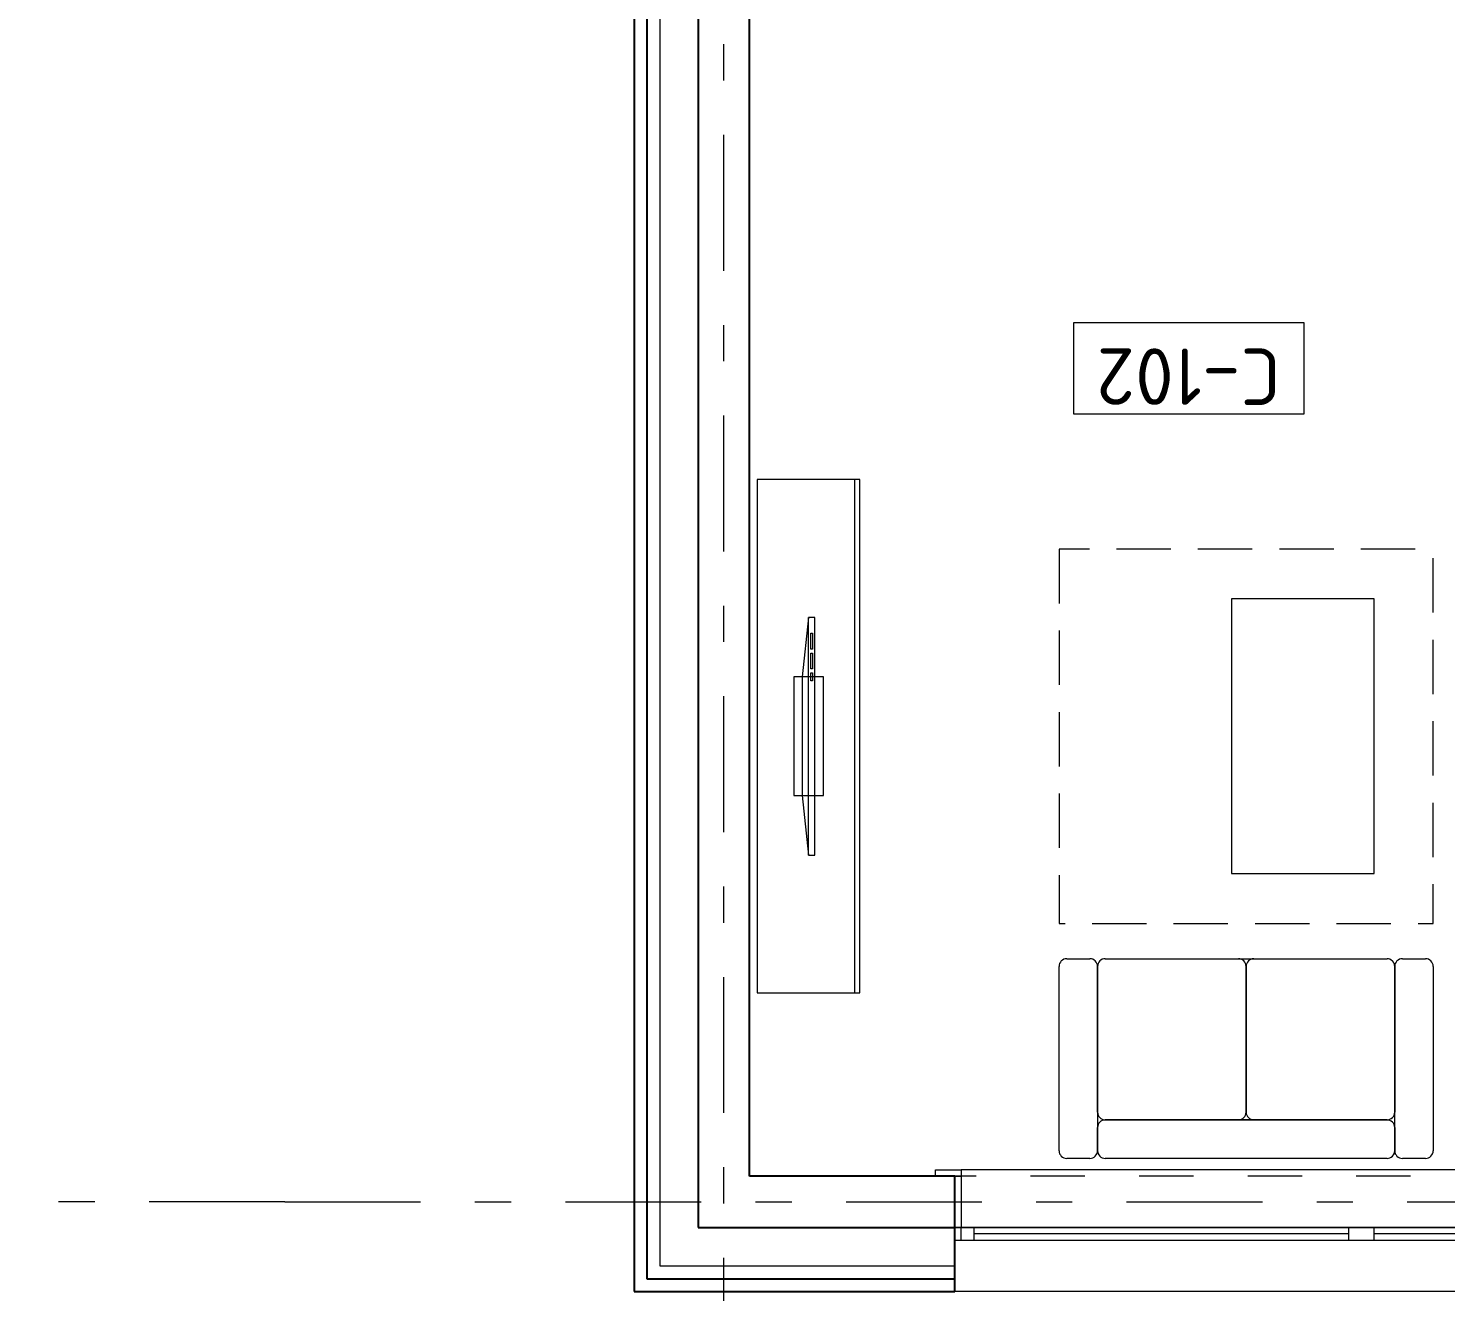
# Model space of a CAD drawing. Header units: millimetres. Extents: x 18162 to 3540582, y 72188 to 247925.
# Drawn here: x 336733 to 342257, y 78296 to 83217 of the extents above; entities that cross this region are included whole.
import ezdxf
from ezdxf.enums import TextEntityAlignment as Align

# ---------------------------------------------------------------- set-up
doc = ezdxf.new("R2010")
doc.units = ezdxf.units.MM
doc.header["$MEASUREMENT"] = 0
doc.set_wipeout_variables(frame=1)
for name, pattern in [('Dashed', [423.333333, 211.666667, -211.666667]), ('Double Dashed', [1093.611073, 529.166651, -211.666656, 141.111112, -211.666656]), ('Hidden Line', [317.5, 211.666667, -105.833333]), ('Wipeout_Contour', [1000, 0, -1000])]:
    doc.linetypes.add(name, pattern=pattern)
for name, color, linetype in [('Archicad Windows', 7, 'Continuous'), ('Archicad Zone Stamps', 7, 'Continuous'), ('Interior - Furniture', 7, 'Continuous'), ('Model Unit - Zone A', 7, 'Continuous'), ('Structural - Bearing', 7, 'Continuous'), ('Structural - Grid', 7, 'Continuous')]:
    doc.layers.add(name, color=color, linetype=linetype)
doc.styles.add('GENERATED_STYLE_2', font='')
doc.styles.add('GENERATED_STYLE_3', font='', dxfattribs={"width": 0.8})
doc.styles.get('GENERATED_STYLE_2').set_extended_font_data('ISOCPEUR MON')
doc.styles.get('GENERATED_STYLE_3').set_extended_font_data('ISOCPEUR MON')

# ---------------------------------------------------------------- blocks, each defined once
blk = doc.blocks.new('Carpet 27[30]_3', base_point=(340750.3, 79730.2))
at = {"layer": 'Interior - Furniture', "color": 7, "linetype": 'Hidden Line', "lineweight": 5, "flags": 128}
blk.add_lwpolyline([(340750.3, 81188.5), (340750.3, 79730.2), (342208.6, 79730.2), (342208.6, 81188.5)], close=True, dxfattribs=at)
blk = doc.blocks.new('Зочны өрөө_ гал тогоо_C-102_26_3', base_point=(341256.1, 81892.3))
at = {"layer": 'Archicad Zone Stamps', "color": 7, "linetype": 'Continuous', "lineweight": 5}
for p, q in [((341706.1, 82069.7), (340806.1, 82069.7)), ((340806.1, 82069.7), (340806.1, 81714.9)), ((341706.1, 81714.9), (341706.1, 82069.7)), ((340806.1, 81714.9), (341706.1, 81714.9))]:
    blk.add_line(p, q, dxfattribs=at)
at = {"layer": 'Archicad Zone Stamps', "color": 7, "lineweight": 5, "style": 'GENERATED_STYLE_2'}
for tag, p in [('DUMMY_861', (340893.8, 81750.4)), ('ROOM_NUMBER', (341256.1, 81750.4))]:
    blk.add_attdef(tag, text='', height=220, rotation=180, dxfattribs=at).set_placement(p, align=Align.TOP_CENTER)
blk = doc.blocks.new('Window with Sidelight 27[27]_3', base_point=(318570.5, 0))
at = {"layer": 'Archicad Windows', "color": 7, "linetype": 'Continuous', "lineweight": 13}
for p, q in [((340269, 78745.7), (340269, 78770.7)), ((340269, 78770.7), (340369, 78770.7)), ((340369, 78745.7), (340269, 78745.7)), ((340344, 78745.7), (340269, 78745.7)), ((340344, 78745.7), (340269, 78745.7)), ((340344, 78545.7), (340344, 78745.7)), ((340344, 78745.7), (340369, 78745.7)), ((340344, 78545.7), (340344, 78745.7)), ((340344, 78545.7), (340344, 78745.7)), ((342519, 78770.7), (340369, 78770.7)), ((340369, 78770.7), (340369, 78745.7)), ((340369, 78745.7), (340369, 78545.7)), ((342519, 78770.7), (342619, 78770.7)), ((342519, 78745.7), (342519, 78770.7)), ((342519, 78545.7), (342519, 78745.7)), ((342519, 78745.7), (342544, 78745.7)), ((342619, 78745.7), (342519, 78745.7)), ((342544, 78745.7), (342544, 78545.7)), ((342544, 78545.7), (342544, 78745.7)), ((342544, 78545.7), (342544, 78745.7)), ((342544, 78745.7), (342619, 78745.7)), ((342544, 78745.7), (342619, 78745.7)), ((342619, 78770.7), (342619, 78745.7)), ((340369, 78545.7), (340344, 78545.7)), ((340369, 78545.7), (340344, 78545.7)), ((340344, 78495.7), (340344, 78545.7)), ((340344, 78495.7), (340344, 78545.7)), ((340419, 78545.7), (340369, 78545.7)), ((340369, 78495.7), (340369, 78545.7)), ((340419, 78495.7), (340419, 78545.7)), ((341879, 78545.7), (340419, 78545.7)), ((341879, 78520.7), (340419, 78520.7)), ((341929, 78545.7), (341879, 78545.7)), ((341879, 78545.7), (341879, 78495.7)), ((341979, 78545.7), (341929, 78545.7)), ((341979, 78495.7), (341979, 78545.7)), ((342469, 78545.7), (341979, 78545.7)), ((342469, 78520.7), (341979, 78520.7)), ((342519, 78545.7), (342469, 78545.7)), ((342469, 78545.7), (342469, 78495.7)), ((342544, 78545.7), (342519, 78545.7)), ((342544, 78545.7), (342519, 78545.7)), ((342519, 78495.7), (342519, 78545.7)), ((342544, 78495.7), (342544, 78545.7)), ((342544, 78495.7), (342544, 78545.7)), ((340344, 78495.7), (340369, 78495.7)), ((340344, 78395.7), (340344, 78495.7)), ((340369, 78495.7), (340419, 78495.7)), ((340419, 78495.7), (341879, 78495.7)), ((341879, 78495.7), (341929, 78495.7)), ((341929, 78495.7), (341979, 78495.7)), ((341979, 78495.7), (342469, 78495.7)), ((342469, 78495.7), (342519, 78495.7)), ((342519, 78495.7), (342544, 78495.7)), ((342544, 78395.7), (342544, 78495.7)), ((340344, 78345.7), (340344, 78395.7)), ((342544, 78345.7), (342544, 78395.7)), ((340344, 78295.7), (340344, 78345.7)), ((342544, 78295.7), (342544, 78345.7)), ((342544, 78295.7), (340344, 78295.7))]:
    blk.add_line(p, q, dxfattribs=at)
at = {"layer": 'Archicad Windows', "color": 7, "linetype": 'Dashed', "lineweight": 13}
blk.add_line((342544, 78745.7), (340344, 78745.7), dxfattribs=at)
blk = doc.blocks.new('Coffee Table 04 27[134]_3', base_point=(341422.7, 79924.6))
at = {"layer": 'Interior - Furniture', "color": 7, "linetype": 'Continuous', "lineweight": 5, "flags": 128}
blk.add_lwpolyline([(341422.7, 79924.6), (341979.1, 79924.6), (341979.1, 80994.1), (341422.7, 80994.1)], close=True, dxfattribs=at)
blk = doc.blocks.new('Sofa 01 27[136]_3', base_point=(340750.3, 78814.8))
at = {"layer": 'Interior - Furniture', "color": 7, "linetype": 'Continuous', "lineweight": 5}
for p, q in [((340750.3, 78844.8), (340750.3, 79562.6)), ((340780.3, 79592.6), (340870.3, 79592.6)), ((340900.3, 78994.8), (340900.3, 79562.6)), ((340900.3, 78994.8), (340900.3, 79562.6)), ((340900.3, 79562.6), (340900.3, 78844.8)), ((340930.3, 79592.6), (341449.4, 79592.6)), ((340930.3, 79592.6), (342028.6, 79592.6)), ((341479.4, 79562.6), (341479.4, 78994.8)), ((341479.4, 78994.8), (341479.4, 79562.6)), ((341509.4, 79592.6), (342028.6, 79592.6)), ((342058.6, 79562.6), (342058.6, 78994.8)), ((342058.6, 79562.6), (342058.6, 78994.8)), ((342058.6, 78844.8), (342058.6, 79562.6)), ((342088.6, 79592.6), (342178.6, 79592.6)), ((342208.6, 79562.6), (342208.6, 78844.8)), ((341449.4, 78964.8), (340930.3, 78964.8)), ((342028.6, 78964.8), (340930.3, 78964.8)), ((340930.3, 78964.8), (342028.6, 78964.8)), ((342028.6, 78964.8), (341509.4, 78964.8)), ((340900.3, 78844.8), (340900.3, 78934.8)), ((342058.6, 78934.8), (342058.6, 78844.8)), ((340870.3, 78814.8), (340780.3, 78814.8)), ((342028.6, 78814.8), (340930.3, 78814.8)), ((342178.6, 78814.8), (342088.6, 78814.8))]:
    blk.add_line(p, q, dxfattribs=at)
for centre, start, end in [((340780.3, 79562.6), 90, 180), ((340870.3, 79562.6), 0, 90), ((340930.3, 79562.6), 90, 180), ((340930.3, 79562.6), 90, 180), ((341449.4, 79562.6), 0, 90), ((341509.4, 79562.6), 90, 180), ((342028.6, 79562.6), 0, 90), ((342028.6, 79562.6), 0, 90), ((342088.6, 79562.6), 90, 180), ((342178.6, 79562.6), 0, 90), ((340930.3, 78994.8), 180, 270), ((340930.3, 78994.8), 180, 270), ((340930.3, 78934.8), 90, 180), ((341449.4, 78994.8), 270, 0), ((341509.4, 78994.8), 180, 270), ((342028.6, 78994.8), 270, 0), ((342028.6, 78994.8), 270, 0), ((342028.6, 78934.8), 0, 90), ((340780.3, 78844.8), 180, 270), ((340870.3, 78844.8), 270, 0), ((340930.3, 78844.8), 180, 270), ((342028.6, 78844.8), 270, 0), ((342088.6, 78844.8), 180, 270), ((342178.6, 78844.8), 270, 0)]:
    blk.add_arc(centre, 30, start, end, dxfattribs=at)
blk = doc.blocks.new('TV Stand Mounted 27[138]_3', base_point=(339974, 79459.4))
at = {"layer": 'Interior - Furniture', "color": 7, "linetype": 'Continuous', "lineweight": 5}
blk.add_line((339954, 79459.4), (339954, 81459.4), dxfattribs=at)
at = {"layer": 'Interior - Furniture', "color": 7, "linetype": 'Continuous', "lineweight": 5, "flags": 128}
blk.add_lwpolyline([(339974, 79459.4), (339974, 81459.4), (339574, 81459.4), (339574, 79459.4)], close=True, dxfattribs=at)
blk = doc.blocks.new('Flat Panel TV 27[139]_3', base_point=(339799, 79996.6))
at = {"layer": 'Interior - Furniture', "color": 7, "linetype": 'Continuous', "lineweight": 5}
for p, q in [((339774, 79996.6), (339774, 80922.1)), ((339782.7, 80798.7), (339782.7, 80860.4)), ((339782.7, 80860.4), (339789, 80860.4)), ((339789, 80860.4), (339789, 80798.7)), ((339789, 80798.7), (339782.7, 80798.7)), ((339782.7, 80721.6), (339782.7, 80783.3)), ((339782.7, 80783.3), (339789, 80783.3)), ((339789, 80783.3), (339789, 80721.6)), ((339789, 80721.6), (339782.7, 80721.6)), ((339782.7, 80675.3), (339782.7, 80706.2)), ((339782.7, 80706.2), (339789, 80706.2)), ((339789, 80675.3), (339782.7, 80675.3)), ((339789, 80706.2), (339789, 80675.3))]:
    blk.add_line(p, q, dxfattribs=at)
at = {"layer": 'Interior - Furniture', "color": 7, "linetype": 'Continuous', "lineweight": 5, "flags": 128}
for points in [[(339799, 79996.6), (339799, 80922.1), (339774, 80922.1), (339749, 80690.7), (339749, 80228), (339774, 79996.6)], [(339831.8, 80228), (339831.8, 80690.7), (339716.1, 80690.7), (339716.1, 80228)]]:
    blk.add_lwpolyline(points, close=True, dxfattribs=at)
blk = doc.blocks.new('Standard grid marker[168]_3', base_point=(336732.8, 78645.7))
at = {"layer": 'Structural - Grid', "color": 13, "linetype": 'Double Dashed', "lineweight": 13}
for q in [(336732.8, 78645.7), (372294.9, 78645.7)]:
    blk.add_line((337732.8, 78645.7), q, dxfattribs=at)
at = {"layer": 'Structural - Grid', "color": 13, "lineweight": 13, "style": 'GENERATED_STYLE_3'}
blk.add_attdef('AC_MarkerText_1', text='', height=250, rotation=180, dxfattribs=at).set_placement((373594.9, 78520.7), align=Align.TOP_CENTER)
blk = doc.blocks.new('Standard grid marker[176]_3', base_point=(339444, 72524.1))
at = {"layer": 'Structural - Grid', "color": 13, "linetype": 'Double Dashed', "lineweight": 13}
blk.add_line((339444, 73524.1), (339444, 100185.5), dxfattribs=at)
at = {"layer": 'Structural - Grid', "color": 13, "lineweight": 13, "style": 'GENERATED_STYLE_3'}
blk.add_attdef('AC_MarkerText_1', text='', height=250, rotation=180, dxfattribs=at).set_placement((339444, 101360.5), align=Align.TOP_CENTER)

msp = doc.modelspace()

# ---------------------------------------------------------------- linework, layer by layer
at = {"layer": 'Structural - Bearing', "color": 7, "linetype": 'Continuous', "lineweight": 13, "flags": 128}
msp.add_lwpolyline([(339344, 96745.7), (339344, 78545.7), (369544, 78545.7), (369544, 96745.7), (356344, 96745.7), (356344, 92545.7), (353844, 92545.7), (353844, 96745.7)], close=True, dxfattribs=at)

# ---------------------------------------------------------------- block references
at = {"layer": 'Interior - Furniture', "color": 7, "linetype": 'Continuous', "lineweight": 5}
for name, p in [('TV Stand Mounted 27[138]_3', (339974, 79459.4)), ('Coffee Table 04 27[134]_3', (341422.7, 79924.6)), ('Flat Panel TV 27[139]_3', (339799, 79996.6)), ('Sofa 01 27[136]_3', (340750.3, 78814.8))]:
    msp.add_blockref(name, p, dxfattribs=at)
at = {"layer": 'Interior - Furniture', "color": 7, "linetype": 'Hidden Line', "lineweight": 5}
msp.add_blockref('Carpet 27[30]_3', (340750.3, 79730.2), dxfattribs=at)
at = {"layer": 'Model Unit - Zone A', "color": 7, "linetype": 'Continuous', "lineweight": 5}
msp.add_blockref('Зочны өрөө_ гал тогоо_C-102_26_3', (341256.1, 81892.3), dxfattribs=at).add_auto_attribs({'ROOM_NUMBER': 'C-102'})

# ---------------------------------------------------------------- wipeouts: each hides what was drawn before it
at = {"color": 254, "linetype": 'Wipeout_Contour', "lineweight": 0, "ltscale": 1044155.229127448}
msp.add_wipeout([(339144, 78345.7), (339094, 78295.7), (339144, 78295.7)], dxfattribs=at).dxf.layer = 'Structural - Bearing'

# ---------------------------------------------------------------- next in the draw order: wipeouts: each hides what was drawn before it
at = {"color": 254, "linetype": 'Wipeout_Contour', "lineweight": 0, "ltscale": 1044335.139166606}
msp.add_wipeout([(339144, 78345.7), (339194, 78345.7), (339194, 78395.7)], dxfattribs=at).dxf.layer = 'Structural - Bearing'

# ---------------------------------------------------------------- next in the draw order: wipeouts: each hides what was drawn before it
at = {"color": 254, "linetype": 'Wipeout_Contour', "lineweight": 0, "ltscale": 1395052.576507829}
msp.add_wipeout([(339094, 78345.7), (339144, 78345.7), (339144, 84445.7), (339094, 84445.7)], dxfattribs=at).dxf.layer = 'Structural - Bearing'
at = {"color": 254, "linetype": 'Wipeout_Contour', "lineweight": 0, "ltscale": 1044732.460518987}
msp.add_wipeout([(339344, 78545.7), (339194, 78395.7), (339344, 78395.7)], dxfattribs=at).dxf.layer = 'Structural - Bearing'

# ---------------------------------------------------------------- next in the draw order: wipeouts: each hides what was drawn before it
at = {"color": 254, "linetype": 'Wipeout_Contour', "lineweight": 0, "ltscale": 1395269.561334981}
msp.add_wipeout([(339144, 78395.7), (339194, 78395.7), (339194, 84445.7), (339144, 84445.7)], dxfattribs=at).dxf.layer = 'Structural - Bearing'
at = {"color": 254, "linetype": 'Wipeout_Contour', "lineweight": 0, "ltscale": 1045381.030908696}
msp.add_wipeout([(339544, 78745.7), (339344, 78545.7), (339544, 78545.7)], dxfattribs=at).dxf.layer = 'Structural - Bearing'
at = {"color": 254, "linetype": 'Wipeout_Contour', "lineweight": 0, "ltscale": 1044118.962408673}
msp.add_wipeout([(339094, 78345.7), (339094, 78295.7), (339144, 78345.7)], dxfattribs=at).dxf.layer = 'Structural - Bearing'

# ---------------------------------------------------------------- next in the draw order: linework, layer by layer
at = {"layer": 'Structural - Bearing', "color": 7, "linetype": 'Continuous', "lineweight": 25, "flags": 128}
for points in [[(339094, 84415.7), (339094, 78295.7)], [(339094, 78295.7), (339144, 78295.7)]]:
    msp.add_lwpolyline(points, dxfattribs=at)

# ---------------------------------------------------------------- next in the draw order: wipeouts: each hides what was drawn before it
at = {"color": 254, "linetype": 'Wipeout_Contour', "lineweight": 0, "ltscale": 1395726.106886967}
msp.add_wipeout([(339194, 78545.7), (339344, 78545.7), (339344, 84445.7), (339194, 84445.7)], dxfattribs=at).dxf.layer = 'Structural - Bearing'
at = {"color": 254, "linetype": 'Wipeout_Contour', "lineweight": 0, "ltscale": 1044298.878983074}
msp.add_wipeout([(339144, 78395.7), (339144, 78345.7), (339194, 78395.7)], dxfattribs=at).dxf.layer = 'Structural - Bearing'

# ---------------------------------------------------------------- next in the draw order: linework, layer by layer
at = {"layer": 'Structural - Bearing', "color": 7, "linetype": 'Continuous', "lineweight": 25}
for p, q in [((339144, 84445.7), (339144, 78395.7)), ((339144, 78395.7), (339144, 78345.7)), ((339144, 78345.7), (339194, 78345.7))]:
    msp.add_line(p, q, dxfattribs=at)

# ---------------------------------------------------------------- next in the draw order: wipeouts: each hides what was drawn before it
at = {"color": 254, "linetype": 'Wipeout_Contour', "lineweight": 0, "ltscale": 1396497.020348182}
msp.add_wipeout([(339344, 78745.7), (339544, 78745.7), (339544, 84445.7), (339344, 84445.7)], dxfattribs=at).dxf.layer = 'Structural - Bearing'
at = {"color": 254, "linetype": 'Wipeout_Contour', "lineweight": 0, "ltscale": 1044621.319919544}
msp.add_wipeout([(339194, 78545.7), (339194, 78395.7), (339344, 78545.7)], dxfattribs=at).dxf.layer = 'Structural - Bearing'

# ---------------------------------------------------------------- next in the draw order: linework, layer by layer
at = {"layer": 'Structural - Bearing', "color": 7, "linetype": 'Continuous', "lineweight": 13}
for p, q in [((339194, 84445.7), (339194, 78545.7)), ((339194, 78545.7), (339194, 78395.7)), ((339194, 78395.7), (339344, 78395.7))]:
    msp.add_line(p, q, dxfattribs=at)

# ---------------------------------------------------------------- next in the draw order: wipeouts: each hides what was drawn before it
at = {"color": 254, "linetype": 'Wipeout_Contour', "lineweight": 0, "ltscale": 1045232.534111662}
msp.add_wipeout([(339344, 78745.7), (339344, 78545.7), (339544, 78745.7)], dxfattribs=at).dxf.layer = 'Structural - Bearing'
at = {"color": 254, "linetype": 'Wipeout_Contour', "lineweight": 0, "ltscale": 1394618.891264142}
msp.add_wipeout([(340344, 78345.7), (339144, 78345.7), (339144, 78295.7), (340344, 78295.7)], dxfattribs=at).dxf.layer = 'Structural - Bearing'

# ---------------------------------------------------------------- next in the draw order: linework, layer by layer
at = {"layer": 'Structural - Bearing', "color": 7, "linetype": 'Continuous', "lineweight": 25}
for p, q in [((339344, 84445.7), (339344, 78745.7)), ((339344, 78745.7), (339344, 78545.7)), ((339344, 78545.7), (339544, 78545.7))]:
    msp.add_line(p, q, dxfattribs=at)
at = {"layer": 'Structural - Bearing', "color": 7, "linetype": 'Continuous', "lineweight": 25, "flags": 128}
for points in [[(339544, 78745.7), (339544, 84045.7)], [(339144, 78295.7), (340344, 78295.7)]]:
    msp.add_lwpolyline(points, dxfattribs=at)

# ---------------------------------------------------------------- next in the draw order: wipeouts: each hides what was drawn before it
at = {"color": 254, "linetype": 'Wipeout_Contour', "lineweight": 0, "ltscale": 1394761.26525639}
msp.add_wipeout([(339194, 78345.7), (340344, 78345.7), (340344, 78395.7), (339194, 78395.7)], dxfattribs=at).dxf.layer = 'Structural - Bearing'

# ---------------------------------------------------------------- next in the draw order: linework, layer by layer
at = {"layer": 'Structural - Bearing', "color": 7, "linetype": 'Continuous', "lineweight": 25}
for p, q in [((339144, 78345.7), (339194, 78345.7)), ((339194, 78345.7), (340344, 78345.7)), ((340344, 78295.7), (340344, 78345.7))]:
    msp.add_line(p, q, dxfattribs=at)

# ---------------------------------------------------------------- next in the draw order: wipeouts: each hides what was drawn before it
at = {"color": 254, "linetype": 'Wipeout_Contour', "lineweight": 0, "ltscale": 1744421.759007244}
msp.add_wipeout([(339344, 78545.7), (339344, 78395.7), (340344, 78395.7), (340344, 78495.7), (340344, 78545.7)], dxfattribs=at).dxf.layer = 'Structural - Bearing'

# ---------------------------------------------------------------- next in the draw order: linework, layer by layer
at = {"layer": 'Structural - Bearing', "color": 7, "linetype": 'Continuous', "lineweight": 25}
for p, q in [((340344, 78395.7), (340344, 78495.7)), ((340344, 78345.7), (340344, 78395.7))]:
    msp.add_line(p, q, dxfattribs=at)
at = {"layer": 'Structural - Bearing', "color": 7, "linetype": 'Continuous', "lineweight": 13}
for p, q in [((339194, 78395.7), (339344, 78395.7)), ((339344, 78395.7), (340344, 78395.7))]:
    msp.add_line(p, q, dxfattribs=at)

# ---------------------------------------------------------------- next in the draw order: wipeouts: each hides what was drawn before it
at = {"color": 254, "linetype": 'Wipeout_Contour', "lineweight": 0, "ltscale": 1395690.890052916}
msp.add_wipeout([(339544, 78545.7), (340344, 78545.7), (340344, 78745.7), (339544, 78745.7)], dxfattribs=at).dxf.layer = 'Structural - Bearing'

# ---------------------------------------------------------------- next in the draw order: linework, layer by layer
at = {"layer": 'Structural - Bearing', "color": 7, "linetype": 'Continuous', "lineweight": 25}
for p, q in [((340344, 78745.7), (340269, 78745.7)), ((340344, 78545.7), (340344, 78745.7)), ((339344, 78545.7), (339544, 78545.7)), ((339544, 78545.7), (340344, 78545.7)), ((340344, 78495.7), (340344, 78545.7))]:
    msp.add_line(p, q, dxfattribs=at)
at = {"layer": 'Structural - Bearing', "color": 7, "linetype": 'Continuous', "lineweight": 25, "flags": 128}
msp.add_lwpolyline([(340344, 78745.7), (339544, 78745.7)], dxfattribs=at)

# ---------------------------------------------------------------- next in the draw order: block references
at = {"layer": 'Archicad Windows', "color": 7, "linetype": 'Continuous', "lineweight": 13}
msp.add_blockref('Window with Sidelight 27[27]_3', (318570.5, 0), dxfattribs=at)
at = {"layer": 'Structural - Grid', "color": 13, "linetype": 'Continuous', "lineweight": 13}
for name, p in [('Standard grid marker[176]_3', (339444, 72524.1)), ('Standard grid marker[168]_3', (336732.8, 78645.7))]:
    msp.add_blockref(name, p, dxfattribs=at)

doc.saveas('drawing.dxf')
